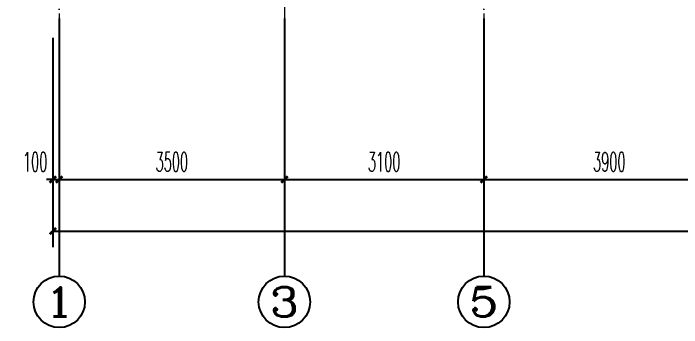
# Model space of a CAD drawing. Extents: x 27938 to 650306, y -92720 to 1524912.
# Drawn here: x 271404 to 281791, y 511940 to 516820 of the extents above; entities that cross this region are included whole.
import ezdxf
from ezdxf.enums import TextEntityAlignment as Align

# ---------------------------------------------------------------- set-up
doc = ezdxf.new("R2010")
doc.units = 0
doc.header["$LTSCALE"] = 1000
doc.header["$MEASUREMENT"] = 0
doc.linetypes.add('DOTE', pattern=[2.42, 2, -0.2, 0.02, -0.2])
doc.layers.add('AXIS', color=3, linetype='Continuous')
doc.layers.add('AXIS_TEXT', color=4, linetype='Continuous')
doc.layers.add('DOTE', color=19, linetype='DOTE', lineweight=9)
doc.styles.add('_TCH_AXIS', font='COMPLEX', dxfattribs={"bigfont": 'GBCBIG'})
doc.styles.add('_TCH_DIM_T3', font='SIMPLEX.shx', dxfattribs={"width": 0.494118, "bigfont": 'GBCBIG.shx'})
doc.styles.add('COMPLEX', font='COMPLEX')
doc.dimstyles.new('_TCH_ARCH&&100', dxfattribs={"dimtxt": 297.5, "dimasz": 100, "dimexe": 250, "dimexo": 300, "dimgap": 126.25, "dimtad": 1, "dimdec": 0, "dimzin": 0, "dimdsep": 46, "dimtxsty": '_TCH_DIM_T3', "dimblk": 'ARCHTICK', "dimcen": 0.09, "dimclrt": 4, "dimazin": 2, "dimtfac": 1, "dimtdec": 0, "dimtix": 1, "dimtmove": 2, "dimatfit": 3, "dimfxl": 1, "dimtolj": 1, "dimtzin": 0, "dimarcsym": 0})

# ---------------------------------------------------------------- blocks, each defined once
blk = doc.blocks.new('FGDGDRGSDGDG')
at = {"layer": 'DOTE', "linetype": 'DOTE', "ltscale": 0.3}
for p, q in [((490182, 529998), (490182, 513948)), ((496782, 529998), (496782, 513948)), ((493682, 522348), (493682, 513948))]:
    blk.add_line(p, q, dxfattribs=at)
blk = doc.blocks.new('_ArchTick')
at = {"color": 0, "linetype": 'ByBlock', "const_width": 0.4}
blk.add_lwpolyline([(-0.5, -0.5), (0.5, 0.5)], dxfattribs=at)
blk = doc.blocks.new('*D932')
at = {"layer": 'AXIS', "color": 0, "lineweight": -2}
for p, q in [((272017, 516440), (272017, 513990)), ((272117, 516440), (272117, 513990)), ((272017, 514240), (271917, 514240)), ((272017, 514240), (272117, 514240)), ((272117, 514240), (272217, 514240))]:
    blk.add_line(p, q, dxfattribs=at)
at = {"layer": 'Defpoints', "color": 0}
for p in [(272017, 516740), (272117, 516740), (272117, 514240)]:
    blk.add_point(p, dxfattribs=at)
at = {"layer": 'AXIS', "color": 0, "lineweight": -2, "xscale": 100, "yscale": 100, "zscale": 100}
blk.add_blockref('_ArchTick', (272017, 514240), dxfattribs=at)
at = {"layer": 'AXIS', "color": 0, "lineweight": -2, "xscale": 100, "yscale": 100, "zscale": 100, "rotation": 180}
blk.add_blockref('_ArchTick', (272117, 514240), dxfattribs=at)
at = {"layer": 'AXIS', "color": 4, "insert": (271742, 514515), "char_height": 297.5, "attachment_point": 5, "style": '_TCH_DIM_T3'}
blk.add_mtext('\\A1;100', dxfattribs=at)
blk = doc.blocks.new('*D933')
at = {"layer": 'AXIS', "color": 0, "lineweight": -2}
for p, q in [((272117, 516440), (272117, 513990)), ((275617, 516440), (275617, 513990)), ((272117, 514240), (275617, 514240))]:
    blk.add_line(p, q, dxfattribs=at)
at = {"layer": 'Defpoints', "color": 0}
for p in [(272117, 516740), (275617, 516740), (275617, 514240)]:
    blk.add_point(p, dxfattribs=at)
at = {"layer": 'AXIS', "color": 0, "lineweight": -2, "xscale": 100, "yscale": 100, "zscale": 100, "rotation": 180}
blk.add_blockref('_ArchTick', (272117, 514240), dxfattribs=at)
at = {"layer": 'AXIS', "color": 0, "lineweight": -2, "xscale": 100, "yscale": 100, "zscale": 100}
blk.add_blockref('_ArchTick', (275617, 514240), dxfattribs=at)
at = {"layer": 'AXIS', "color": 4, "insert": (273867, 514515), "char_height": 297.5, "attachment_point": 5, "style": '_TCH_DIM_T3'}
blk.add_mtext('\\A1;3500', dxfattribs=at)
blk = doc.blocks.new('*D934')
at = {"layer": 'AXIS', "color": 0, "lineweight": -2}
for p, q in [((275617, 516440), (275617, 513990)), ((278717, 516440), (278717, 513990)), ((275617, 514240), (278717, 514240))]:
    blk.add_line(p, q, dxfattribs=at)
at = {"layer": 'Defpoints', "color": 0}
for p in [(275617, 516740), (278717, 516740), (278717, 514240)]:
    blk.add_point(p, dxfattribs=at)
at = {"layer": 'AXIS', "color": 0, "lineweight": -2, "xscale": 100, "yscale": 100, "zscale": 100, "rotation": 180}
blk.add_blockref('_ArchTick', (275617, 514240), dxfattribs=at)
at = {"layer": 'AXIS', "color": 0, "lineweight": -2, "xscale": 100, "yscale": 100, "zscale": 100}
blk.add_blockref('_ArchTick', (278717, 514240), dxfattribs=at)
at = {"layer": 'AXIS', "color": 4, "insert": (277167, 514515), "char_height": 297.5, "attachment_point": 5, "style": '_TCH_DIM_T3'}
blk.add_mtext('\\A1;3100', dxfattribs=at)
blk = doc.blocks.new('*D935')
at = {"layer": 'AXIS', "color": 0, "lineweight": -2}
for p, q in [((278717, 516440), (278717, 513990)), ((282617, 516440), (282617, 513990)), ((278717, 514240), (282617, 514240))]:
    blk.add_line(p, q, dxfattribs=at)
at = {"layer": 'Defpoints', "color": 0}
for p in [(278717, 516740), (282617, 516740), (282617, 514240)]:
    blk.add_point(p, dxfattribs=at)
at = {"layer": 'AXIS', "color": 0, "lineweight": -2, "xscale": 100, "yscale": 100, "zscale": 100, "rotation": 180}
blk.add_blockref('_ArchTick', (278717, 514240), dxfattribs=at)
at = {"layer": 'AXIS', "color": 0, "lineweight": -2, "xscale": 100, "yscale": 100, "zscale": 100}
blk.add_blockref('_ArchTick', (282617, 514240), dxfattribs=at)
at = {"layer": 'AXIS', "color": 4, "insert": (280667, 514515), "char_height": 297.5, "attachment_point": 5, "style": '_TCH_DIM_T3'}
blk.add_mtext('\\A1;3900', dxfattribs=at)
blk = doc.blocks.new('*D941')
at = {"layer": 'AXIS', "color": 0, "lineweight": -2}
for p, q in [((272017, 516440), (272017, 513190)), ((327017, 516440), (327017, 513190)), ((272017, 513440), (327017, 513440))]:
    blk.add_line(p, q, dxfattribs=at)
at = {"layer": 'Defpoints', "color": 0}
for p in [(272017, 516740), (327017, 516740), (327017, 513440)]:
    blk.add_point(p, dxfattribs=at)
at = {"layer": 'AXIS', "color": 0, "lineweight": -2, "xscale": 100, "yscale": 100, "zscale": 100, "rotation": 180}
blk.add_blockref('_ArchTick', (272017, 513440), dxfattribs=at)
at = {"layer": 'AXIS', "color": 0, "lineweight": -2, "xscale": 100, "yscale": 100, "zscale": 100}
blk.add_blockref('_ArchTick', (327017, 513440), dxfattribs=at)
at = {"layer": 'AXIS', "color": 4, "insert": (299517, 513715), "char_height": 297.5, "attachment_point": 5, "style": '_TCH_DIM_T3'}
blk.add_mtext('\\A1;55000', dxfattribs=at)
blk = doc.blocks.new('_AXISO')
blk.add_circle((0, 0), 0.5)
at = {"layer": 'AXIS_TEXT', "style": 'COMPLEX', "width": 1.041667}
blk.add_attdef('A', text='', height=0.56, dxfattribs=at).set_placement((-0.25, -0.28), (0.25, -0.28), align=Align.FIT)

msp = doc.modelspace()

# ---------------------------------------------------------------- linework, layer by layer
at = {"layer": 'AXIS'}
for p, q in [((272116.6, 516740.4), (272116.6, 512740.4)), ((275616.6, 516740.4), (275616.6, 512740.4)), ((278716.6, 516740.4), (278716.6, 512740.4))]:
    msp.add_line(p, q, dxfattribs=at)

# ---------------------------------------------------------------- block references
msp.add_blockref('FGDGDRGSDGDG', (-218065.9, 2792))
ref = msp.add_blockref('_AXISO', (272116.6, 512340.4), dxfattribs=dict(at, xscale=800, yscale=800, zscale=800))
ref.add_attrib('A', '1', dxfattribs={"layer": 'AXIS_TEXT', "height": 452.5, "style": '_TCH_AXIS', "width": 2.333333}).set_placement((271890.3, 512114.2), (272342.9, 512114.2), align=Align.FIT)
ref = msp.add_blockref('_AXISO', (275616.6, 512340.4), dxfattribs=dict(at, xscale=800, yscale=800, zscale=800))
ref.add_attrib('A', '3', dxfattribs={"layer": 'AXIS_TEXT', "height": 452.5, "style": '_TCH_AXIS', "width": 1.5}).set_placement((275390.3, 512114.2), (275842.9, 512114.2), align=Align.FIT)
ref = msp.add_blockref('_AXISO', (278716.6, 512340.4), dxfattribs=dict(at, xscale=800, yscale=800, zscale=800))
ref.add_attrib('A', '5', dxfattribs={"layer": 'AXIS_TEXT', "height": 452.5, "style": '_TCH_AXIS', "width": 1.5}).set_placement((278490.3, 512114.2), (278942.9, 512114.2), align=Align.FIT)

# ---------------------------------------------------------------- dimensions: what is measured, and where the dimension line sits
dim = msp.add_linear_dim(base=(272116.6, 514240.4), p1=(272016.6, 516740.4), p2=(272116.6, 516740.4), angle=0, dimstyle='_TCH_ARCH&&100', dxfattribs=at)
dim.commit()
dim.dimension.update_dxf_attribs({"geometry": '*D932', "text_midpoint": (271741.6, 514515.4), "dimtype": 129})
for p1, p2, distance, picture, middle in [((272016.6, 516740.4), (327016.6, 516740.4), -3300, '*D941', (299516.6, 513715.4)), ((272116.6, 516740.4), (275616.6, 516740.4), -2500, '*D933', (273866.6, 514515.4)), ((275616.6, 516740.4), (278716.6, 516740.4), -2500, '*D934', (277166.6, 514515.4)), ((278716.6, 516740.4), (282616.6, 516740.4), -2500, '*D935', (280666.6, 514515.4))]:
    dim = msp.add_aligned_dim(p1=p1, p2=p2, distance=distance, dimstyle='_TCH_ARCH&&100', dxfattribs=at)
    dim.commit()
    dim.dimension.update_dxf_attribs({"geometry": picture, "text_midpoint": middle})

doc.saveas('drawing.dxf')
